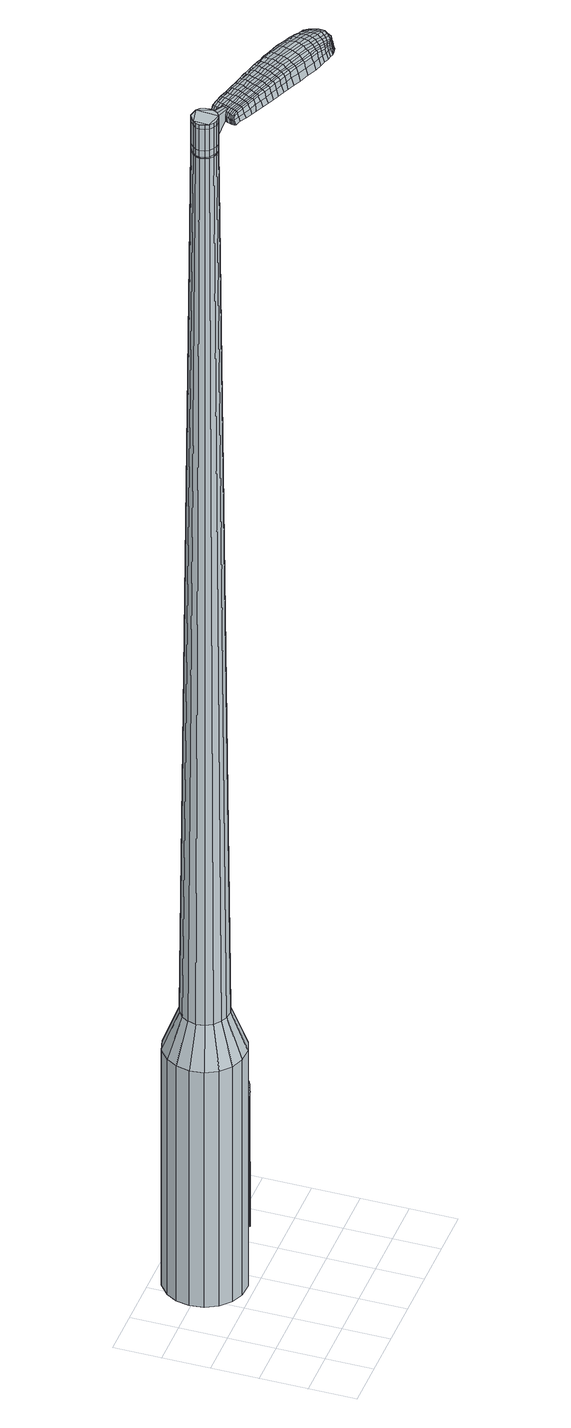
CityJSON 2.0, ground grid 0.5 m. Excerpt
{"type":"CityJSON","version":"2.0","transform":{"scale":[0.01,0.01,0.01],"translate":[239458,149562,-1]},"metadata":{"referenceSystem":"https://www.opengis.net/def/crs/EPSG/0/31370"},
"CityObjects":{
"object1":{"type":"GenericCityObject","attributes":{"cluster":901,"mean_distance_to_centroid":0.201,"new_centroid_x":239458.77,"new_centroid_y":149563.49,"mean_distance_to_camera":8.15,"H1":12.96,"H2":10.83,"Z_final":111.65,"cluster2":-1,"proj_x":239456.46,"proj_y":149569.26,"id_line":43034,"bearing_l":248.17,"distance":6.21,"orientation":"left","G_obj":338.17},"geometry":[{"type":"MultiSurface","lod":"2","boundaries":[[[0,1,2,3]],[[1,4,5,2]],[[4,6,7,5]],[[6,8,9,7]],[[8,10,11,9]],[[10,12,13,11]],[[12,14,15,13]],[[14,16,17,15]],[[16,18,19,17]],[[18,20,21,19]],[[20,22,23,21]],[[22,24,25,23]],[[24,26,27,25]],[[26,28,29,27]],[[28,30,31,29]],[[30,32,33,31]],[[32,34,35,33]],[[34,0,3,35]],[[36,37,38,39]],[[38,40,41,42]],[[41,43,42]],[[42,44,45,46]],[[45,47,46]],[[46,48,49,50]],[[49,51,50]],[[42,46,50,38]],[[50,52,39,38]],[[53,36,39]],[[2,5,7,35]],[[7,9,11,15]],[[11,13,15]],[[15,17,19,23]],[[19,21,23]],[[23,25,27,31]],[[27,29,31]],[[15,23,31,7]],[[31,33,35,7]],[[3,2,35]],[[1,0,54,55]],[[0,34,56,54]],[[34,32,57,56]],[[32,30,58,57]],[[30,28,59,58]],[[28,26,60,59]],[[26,24,61,60]],[[24,22,62,61]],[[22,20,63,62]],[[20,18,64,63]],[[18,16,65,64]],[[16,14,66,65]],[[14,12,67,66]],[[12,10,68,67]],[[10,8,69,68]],[[8,6,70,69]],[[6,4,71,70]],[[4,1,55,71]],[[55,54,72,73]],[[54,56,74,72]],[[56,57,75,74]],[[57,58,76,75]],[[58,59,77,76]],[[59,60,78,77]],[[60,61,79,78]],[[61,62,80,79]],[[62,63,81,80]],[[63,64,82,81]],[[64,65,83,82]],[[65,66,84,83]],[[66,67,85,84]],[[67,68,86,85]],[[68,69,87,86]],[[69,70,88,87]],[[70,71,89,88]],[[71,55,73,89]],[[72,90,91,92]],[[74,93,90,72]],[[94,95,93,74]],[[96,97,95,94]],[[98,99,97,96]],[[78,100,99,98]],[[101,102,100,78]],[[80,103,102,101]],[[81,104,103,80]],[[105,106,104,81]],[[107,108,106,105]],[[109,110,108,107]],[[111,112,110,109]],[[86,113,112,111]],[[114,115,113,86]],[[88,116,115,114]],[[117,118,116,88]],[[92,91,118,117]],[[119,120,121,122]],[[123,119,122,124]],[[125,123,124,126]],[[127,125,126,128]],[[129,127,128,130]],[[131,129,130,132]],[[133,131,132,134]],[[135,133,134,136]],[[137,135,136,138]],[[139,137,138,140]],[[141,139,140,142]],[[143,141,142,144]],[[145,143,144,146]],[[147,145,146,148]],[[149,147,148,150]],[[151,149,150,152]],[[73,72,92]],[[75,94,74]],[[75,76,96,94]],[[76,77,98,96]],[[77,78,98]],[[79,101,78]],[[79,80,101]],[[82,105,81]],[[82,83,107,105]],[[83,84,109,107]],[[84,85,111,109]],[[85,86,111]],[[87,114,86]],[[87,88,114]],[[89,117,88]],[[89,73,92,117]],[[153,91,90]],[[153,154,118,91]],[[154,116,118]],[[155,115,116]],[[155,113,115]],[[156,112,113]],[[156,157,110,112]],[[157,158,108,110]],[[158,159,106,108]],[[159,104,106]],[[160,102,103]],[[160,100,102]],[[161,99,100]],[[161,162,97,99]],[[162,163,95,97]],[[163,93,95]],[[39,52,151,164]],[[153,90,165,152]],[[53,39,164,120]],[[90,93,121,165]],[[36,53,120,119]],[[93,163,122,121]],[[37,36,119,123]],[[163,162,124,122]],[[38,37,123,125]],[[162,161,126,124]],[[40,38,125,127]],[[161,100,128,126]],[[41,40,127,129]],[[100,160,130,128]],[[43,41,129,131]],[[160,103,132,130]],[[42,43,131,133]],[[103,104,134,132]],[[44,42,133,135]],[[104,159,136,134]],[[45,44,135,137]],[[159,158,138,136]],[[47,45,137,139]],[[158,157,140,138]],[[46,47,139,141]],[[157,156,142,140]],[[48,46,141,143]],[[156,113,144,142]],[[49,48,143,145]],[[113,155,146,144]],[[51,49,145,147]],[[155,116,148,146]],[[50,51,147,149]],[[116,154,150,148]],[[52,50,149,151]],[[154,153,152,150]],[[151,152,166,167]],[[152,165,168,166]],[[165,121,169,168]],[[121,120,170,169]],[[120,164,171,170]],[[164,151,167,171]],[[172,173,174,175]],[[176,172,175,177]],[[172,176,178,179]],[[173,172,179,180]],[[181,182,183,184]],[[185,181,184,186]],[[181,185,187,188]],[[182,181,188,189]],[[190,191,192,193]],[[194,190,193,195]],[[190,194,196,197]],[[191,190,197,198]],[[199,200,201,202]],[[203,199,202,204]],[[199,203,205,206]],[[200,199,206,207]],[[208,209,210,211]],[[212,208,211,213]],[[208,212,214,215]],[[209,208,215,216]],[[217,218,219,220]],[[221,217,220,222]],[[217,221,223,224]],[[218,217,224,225]],[[226,227,228,229]],[[218,226,229,219]],[[226,218,225,230]],[[227,226,230,231]],[[232,233,234,235]],[[227,232,235,228]],[[232,227,231,236]],[[233,232,236,237]],[[238,176,177,239]],[[233,238,239,234]],[[238,233,237,240]],[[176,238,240,178]],[[241,242,243,244]],[[245,241,244,246]],[[241,245,247,248]],[[242,241,248,249]],[[250,251,252,253]],[[242,250,253,243]],[[250,242,249,254]],[[251,250,254,255]],[[256,257,258,259]],[[251,256,259,252]],[[256,251,255,260]],[[257,256,260,261]],[[262,263,264,265]],[[257,262,265,258]],[[262,257,261,266]],[[263,262,266,267]],[[268,173,180,269]],[[263,268,269,264]],[[268,263,267,270]],[[173,268,270,174]],[[271,272,273,274]],[[275,271,274,276]],[[271,275,277,278]],[[272,271,278,279]],[[280,281,282,283]],[[272,280,283,273]],[[280,272,279,284]],[[281,280,284,285]],[[286,287,288,289]],[[281,286,289,282]],[[286,281,285,290]],[[287,286,290,291]],[[292,185,186,293]],[[287,292,293,288]],[[292,287,291,294]],[[185,292,294,187]],[[295,296,297,298]],[[299,295,298,300]],[[295,299,301,302]],[[296,295,302,303]],[[304,305,306,307]],[[296,304,307,297]],[[304,296,303,308]],[[305,304,308,309]],[[310,311,312,313]],[[305,310,313,306]],[[310,305,309,314]],[[311,310,314,315]],[[316,317,318,319]],[[311,316,319,312]],[[316,311,315,320]],[[317,316,320,321]],[[322,182,189,323]],[[317,322,323,318]],[[322,317,321,324]],[[182,322,324,183]],[[325,211,210,326]],[[327,325,326,328]],[[325,327,329,330]],[[211,325,330,213]],[[331,327,328,332]],[[333,331,332,334]],[[331,333,335,336]],[[327,331,336,329]],[[337,333,334,338]],[[339,337,338,340]],[[337,339,341,342]],[[333,337,342,335]],[[343,339,340,344]],[[345,343,344,346]],[[343,345,347,348]],[[339,343,348,341]],[[349,345,346,350]],[[200,349,350,201]],[[349,200,207,351]],[[345,349,351,347]],[[352,353,198,197]],[[354,352,197,196]],[[352,354,355,356]],[[353,352,356,357]],[[358,359,357,356]],[[360,358,356,355]],[[358,360,361,362]],[[359,358,362,363]],[[364,365,363,362]],[[366,364,362,361]],[[364,366,367,368]],[[365,364,368,369]],[[370,371,369,368]],[[372,370,368,367]],[[370,372,205,203]],[[371,370,203,204]],[[373,374,375,376]],[[275,373,376,277]],[[373,275,276,377]],[[374,373,377,378]],[[379,194,195,380]],[[374,379,380,375]],[[379,374,378,381]],[[194,379,381,196]],[[382,383,384,385]],[[221,382,385,223]],[[382,221,222,386]],[[383,382,386,387]],[[388,389,390,391]],[[383,388,391,384]],[[388,383,387,392]],[[389,388,392,393]],[[394,191,198,395]],[[389,394,395,390]],[[394,389,393,396]],[[191,394,396,192]],[[397,398,399,400]],[[179,397,400,180]],[[397,179,178,401]],[[398,397,401,402]],[[403,404,405,406]],[[398,403,406,399]],[[403,398,402,407]],[[404,403,407,408]],[[409,202,201,410]],[[404,409,410,405]],[[409,404,408,411]],[[202,409,411,204]],[[412,413,414,415]],[[184,412,415,186]],[[412,184,183,416]],[[413,412,416,417]],[[418,206,205,419]],[[413,418,419,414]],[[418,413,417,420]],[[206,418,420,207]],[[421,422,423,424]],[[299,421,424,301]],[[421,299,300,425]],[[422,421,425,426]],[[427,212,213,428]],[[422,427,428,423]],[[427,422,426,429]],[[212,427,429,214]],[[430,431,432,433]],[[245,430,433,247]],[[430,245,246,434]],[[431,430,434,435]],[[436,437,438,439]],[[431,436,439,432]],[[436,431,435,440]],[[437,436,440,441]],[[442,209,216,443]],[[437,442,443,438]],[[442,437,441,444]],[[209,442,444,210]],[[445,446,435,434]],[[244,445,434,246]],[[445,244,243,447]],[[446,445,447,448]],[[449,450,441,440]],[[446,449,440,435]],[[449,446,448,451]],[[450,449,451,452]],[[453,326,210,444]],[[450,453,444,441]],[[453,450,452,454]],[[326,453,454,328]],[[455,456,457,458]],[[302,455,458,303]],[[455,302,301,424]],[[456,455,424,423]],[[459,330,329,460]],[[456,459,460,457]],[[459,456,423,428]],[[330,459,428,213]],[[461,462,448,447]],[[253,461,447,243]],[[461,253,252,463]],[[462,461,463,464]],[[465,466,452,451]],[[462,465,451,448]],[[465,462,464,467]],[[466,465,467,468]],[[469,332,328,454]],[[466,469,454,452]],[[469,466,468,470]],[[332,469,470,334]],[[471,472,473,474]],[[308,471,474,309]],[[471,308,303,458]],[[472,471,458,457]],[[475,336,335,476]],[[472,475,476,473]],[[475,472,457,460]],[[336,475,460,329]],[[477,478,464,463]],[[259,477,463,252]],[[477,259,258,479]],[[478,477,479,480]],[[481,482,468,467]],[[478,481,467,464]],[[481,478,480,483]],[[482,481,483,484]],[[485,338,334,470]],[[482,485,470,468]],[[485,482,484,486]],[[338,485,486,340]],[[487,488,489,490]],[[314,487,490,315]],[[487,314,309,474]],[[488,487,474,473]],[[491,342,341,492]],[[488,491,492,489]],[[491,488,473,476]],[[342,491,476,335]],[[493,494,480,479]],[[265,493,479,258]],[[493,265,264,495]],[[494,493,495,496]],[[497,498,484,483]],[[494,497,483,480]],[[497,494,496,499]],[[498,497,499,500]],[[501,344,340,486]],[[498,501,486,484]],[[501,498,500,502]],[[344,501,502,346]],[[503,504,505,506]],[[320,503,506,321]],[[503,320,315,490]],[[504,503,490,489]],[[507,348,347,508]],[[504,507,508,505]],[[507,504,489,492]],[[348,507,492,341]],[[509,510,496,495]],[[269,509,495,264]],[[509,269,180,400]],[[510,509,400,399]],[[511,512,500,499]],[[510,511,499,496]],[[511,510,399,406]],[[512,511,406,405]],[[513,350,346,502]],[[512,513,502,500]],[[513,512,405,410]],[[350,513,410,201]],[[514,515,417,416]],[[324,514,416,183]],[[514,324,321,506]],[[515,514,506,505]],[[516,351,207,420]],[[515,516,420,417]],[[516,515,505,508]],[[351,516,508,347]],[[517,518,378,377]],[[274,517,377,276]],[[517,274,273,519]],[[518,517,519,520]],[[521,354,196,381]],[[518,521,381,378]],[[521,518,520,522]],[[354,521,522,355]],[[523,524,525,526]],[[224,523,526,225]],[[523,224,223,385]],[[524,523,385,384]],[[527,528,529,530]],[[524,527,530,525]],[[527,524,384,391]],[[528,527,391,390]],[[531,353,357,532]],[[528,531,532,529]],[[531,528,390,395]],[[353,531,395,198]],[[533,534,520,519]],[[283,533,519,273]],[[533,283,282,535]],[[534,533,535,536]],[[537,360,355,522]],[[534,537,522,520]],[[537,534,536,538]],[[360,537,538,361]],[[539,540,541,542]],[[230,539,542,231]],[[539,230,225,526]],[[540,539,526,525]],[[543,544,545,546]],[[540,543,546,541]],[[543,540,525,530]],[[544,543,530,529]],[[547,359,363,548]],[[544,547,548,545]],[[547,544,529,532]],[[359,547,532,357]],[[549,550,536,535]],[[289,549,535,282]],[[549,289,288,551]],[[550,549,551,552]],[[553,366,361,538]],[[550,553,538,536]],[[553,550,552,554]],[[366,553,554,367]],[[555,556,557,558]],[[236,555,558,237]],[[555,236,231,542]],[[556,555,542,541]],[[559,560,561,562]],[[556,559,562,557]],[[559,556,541,546]],[[560,559,546,545]],[[563,365,369,564]],[[560,563,564,561]],[[563,560,545,548]],[[365,563,548,363]],[[565,566,552,551]],[[293,565,551,288]],[[565,293,186,415]],[[566,565,415,414]],[[567,372,367,554]],[[566,567,554,552]],[[567,566,414,419]],[[372,567,419,205]],[[568,569,402,401]],[[240,568,401,178]],[[568,240,237,558]],[[569,568,558,557]],[[570,571,408,407]],[[569,570,407,402]],[[570,569,557,562]],[[571,570,562,561]],[[572,371,204,411]],[[571,572,411,408]],[[572,571,561,564]],[[371,572,564,369]],[[573,574,575,576]],[[576,575,577,578]],[[579,577,575,580]],[[580,575,574,581]],[[582,583,584,585]],[[585,584,586,587]],[[588,586,584,589]],[[589,584,583,590]],[[591,592,593,594]],[[594,593,595,596]],[[597,595,593,598]],[[598,593,592,599]],[[600,601,602,603]],[[603,602,604,605]],[[606,604,602,607]],[[607,602,601,608]],[[609,610,611,612]],[[612,611,613,614]],[[615,613,611,616]],[[616,611,610,617]],[[618,619,620,621]],[[621,620,622,623]],[[624,622,620,625]],[[625,620,619,626]],[[627,628,629,630]],[[630,629,619,618]],[[626,619,629,631]],[[631,629,628,632]],[[633,634,635,636]],[[636,635,628,627]],[[632,628,635,637]],[[637,635,634,638]],[[578,577,639,640]],[[640,639,634,633]],[[638,634,639,641]],[[641,639,577,579]],[[642,643,644,645]],[[645,644,646,647]],[[648,646,644,649]],[[649,644,643,650]],[[651,652,653,654]],[[654,653,643,642]],[[650,643,653,655]],[[655,653,652,656]],[[657,658,659,660]],[[660,659,652,651]],[[656,652,659,661]],[[661,659,658,662]],[[663,664,665,666]],[[666,665,658,657]],[[662,658,665,667]],[[667,665,664,668]],[[581,574,669,670]],[[670,669,664,663]],[[668,664,669,671]],[[671,669,574,573]],[[672,673,674,675]],[[675,674,676,677]],[[678,676,674,679]],[[679,674,673,680]],[[681,682,683,684]],[[684,683,673,672]],[[680,673,683,685]],[[685,683,682,686]],[[687,688,689,690]],[[690,689,682,681]],[[686,682,689,691]],[[691,689,688,692]],[[587,586,693,694]],[[694,693,688,687]],[[692,688,693,695]],[[695,693,586,588]],[[696,697,698,699]],[[699,698,700,701]],[[702,700,698,703]],[[703,698,697,704]],[[705,706,707,708]],[[708,707,697,696]],[[704,697,707,709]],[[709,707,706,710]],[[711,712,713,714]],[[714,713,706,705]],[[710,706,713,715]],[[715,713,712,716]],[[717,718,719,720]],[[720,719,712,711]],[[716,712,719,721]],[[721,719,718,722]],[[590,583,723,724]],[[724,723,718,717]],[[722,718,723,725]],[[725,723,583,582]],[[609,612,726,727]],[[727,726,728,729]],[[730,728,726,731]],[[731,726,612,614]],[[729,728,732,733]],[[733,732,734,735]],[[736,734,732,737]],[[737,732,728,730]],[[735,734,738,739]],[[739,738,740,741]],[[742,740,738,743]],[[743,738,734,736]],[[741,740,744,745]],[[745,744,746,747]],[[748,746,744,749]],[[749,744,740,742]],[[747,746,750,751]],[[751,750,601,600]],[[608,601,750,752]],[[752,750,746,748]],[[599,753,754,598]],[[598,754,755,597]],[[756,755,754,757]],[[757,754,753,758]],[[758,759,760,757]],[[757,760,761,756]],[[762,761,760,763]],[[763,760,759,764]],[[764,765,766,763]],[[763,766,767,762]],[[768,767,766,769]],[[769,766,765,770]],[[770,771,772,769]],[[769,772,773,768]],[[606,773,772,604]],[[604,772,771,605]],[[774,775,776,777]],[[777,776,676,678]],[[677,676,776,778]],[[778,776,775,779]],[[596,595,780,781]],[[781,780,775,774]],[[779,775,780,782]],[[782,780,595,597]],[[783,784,785,786]],[[786,785,622,624]],[[623,622,785,787]],[[787,785,784,788]],[[789,790,791,792]],[[792,791,784,783]],[[788,784,791,793]],[[793,791,790,794]],[[599,592,795,796]],[[796,795,790,789]],[[794,790,795,797]],[[797,795,592,591]],[[798,799,800,801]],[[801,800,580,581]],[[579,580,800,802]],[[802,800,799,803]],[[804,805,806,807]],[[807,806,799,798]],[[803,799,806,808]],[[808,806,805,809]],[[600,603,810,811]],[[811,810,805,804]],[[809,805,810,812]],[[812,810,603,605]],[[813,814,815,816]],[[816,815,585,587]],[[582,585,815,817]],[[817,815,814,818]],[[606,607,819,820]],[[820,819,814,813]],[[818,814,819,821]],[[821,819,607,608]],[[822,823,824,825]],[[825,824,700,702]],[[701,700,824,826]],[[826,824,823,827]],[[614,613,828,829]],[[829,828,823,822]],[[827,823,828,830]],[[830,828,613,615]],[[831,832,833,648]],[[833,646,648]],[[647,646,833,834]],[[834,833,832,835]],[[836,837,838,839]],[[839,838,832,831]],[[835,832,838,840]],[[840,838,837,841]],[[617,610,842,843]],[[843,842,837,836]],[[841,837,842,844]],[[844,842,610,609]],[[835,845,846,834]],[[834,846,645,647]],[[642,645,846,847]],[[847,846,845,848]],[[841,849,850,840]],[[840,850,845,835]],[[848,845,850,851]],[[851,850,849,852]],[[609,727,853,844]],[[844,853,849,841]],[[852,849,853,854]],[[854,853,727,729]],[[855,856,857,858]],[[858,857,703,704]],[[702,703,857,825]],[[825,857,856,822]],[[730,731,859,860]],[[860,859,856,855]],[[822,856,859,829]],[[829,859,731,614]],[[848,861,862,847]],[[847,862,654,642]],[[651,654,862,863]],[[863,862,861,864]],[[852,865,866,851]],[[851,866,861,848]],[[864,861,866,867]],[[867,866,865,868]],[[729,733,869,854]],[[854,869,865,852]],[[868,865,869,870]],[[870,869,733,735]],[[871,872,873,874]],[[874,873,709,710]],[[704,709,873,858]],[[858,873,872,855]],[[736,737,875,876]],[[876,875,872,871]],[[855,872,875,860]],[[860,875,737,730]],[[864,877,878,863]],[[863,878,660,651]],[[657,660,878,879]],[[879,878,877,880]],[[868,881,882,867]],[[867,882,877,864]],[[880,877,882,883]],[[883,882,881,884]],[[735,739,885,870]],[[870,885,881,868]],[[884,881,885,886]],[[886,885,739,741]],[[887,888,889,890]],[[890,889,715,716]],[[710,715,889,874]],[[874,889,888,871]],[[742,743,891,892]],[[892,891,888,887]],[[871,888,891,876]],[[876,891,743,736]],[[880,893,894,879]],[[879,894,666,657]],[[663,666,894,895]],[[895,894,893,896]],[[884,897,898,883]],[[883,898,893,880]],[[896,893,898,899]],[[899,898,897,900]],[[741,745,901,886]],[[886,901,897,884]],[[900,897,901,902]],[[902,901,745,747]],[[903,904,905,906]],[[906,905,721,722]],[[716,721,905,890]],[[890,905,904,887]],[[748,749,907,908]],[[908,907,904,903]],[[887,904,907,892]],[[892,907,749,742]],[[896,909,910,895]],[[895,910,670,663]],[[581,670,910,801]],[[801,910,909,798]],[[900,911,912,899]],[[899,912,909,896]],[[798,909,912,807]],[[807,912,911,804]],[[747,751,913,902]],[[902,913,911,900]],[[804,911,913,811]],[[811,913,751,600]],[[818,914,915,817]],[[817,915,725,582]],[[722,725,915,906]],[[906,915,914,903]],[[608,752,916,821]],[[821,916,914,818]],[[903,914,916,908]],[[908,916,752,748]],[[779,917,918,778]],[[778,918,675,677]],[[672,675,918,919]],[[919,918,917,920]],[[597,755,921,782]],[[782,921,917,779]],[[920,917,921,922]],[[922,921,755,756]],[[923,924,925,926]],[[926,925,625,626]],[[624,625,925,786]],[[786,925,924,783]],[[927,928,929,930]],[[930,929,924,923]],[[783,924,929,792]],[[792,929,928,789]],[[758,753,931,932]],[[932,931,928,927]],[[789,928,931,796]],[[796,931,753,599]],[[920,933,934,919]],[[919,934,684,672]],[[681,684,934,935]],[[935,934,933,936]],[[756,761,937,922]],[[922,937,933,920]],[[936,933,937,938]],[[938,937,761,762]],[[939,940,941,942]],[[942,941,631,632]],[[626,631,941,926]],[[926,941,940,923]],[[943,944,945,946]],[[946,945,940,939]],[[923,940,945,930]],[[930,945,944,927]],[[764,759,947,948]],[[948,947,944,943]],[[927,944,947,932]],[[932,947,759,758]],[[936,949,950,935]],[[935,950,690,681]],[[687,690,950,951]],[[951,950,949,952]],[[762,767,953,938]],[[938,953,949,936]],[[952,949,953,954]],[[954,953,767,768]],[[955,956,957,958]],[[958,957,637,638]],[[632,637,957,942]],[[942,957,956,939]],[[959,960,961,962]],[[962,961,956,955]],[[939,956,961,946]],[[946,961,960,943]],[[770,765,963,964]],[[964,963,960,959]],[[943,960,963,948]],[[948,963,765,764]],[[952,965,966,951]],[[951,966,694,687]],[[587,694,966,816]],[[816,966,965,813]],[[768,773,967,954]],[[954,967,965,952]],[[813,965,967,820]],[[820,967,773,606]],[[803,968,969,802]],[[802,969,641,579]],[[638,641,969,958]],[[958,969,968,955]],[[809,970,971,808]],[[808,971,968,803]],[[955,968,971,962]],[[962,971,970,959]],[[605,771,972,812]],[[812,972,970,809]],[[959,970,972,964]],[[964,972,771,770]],[[573,576,175,174]],[[576,578,177,175]],[[588,589,188,187]],[[589,590,189,188]],[[591,594,193,192]],[[594,596,195,193]],[[615,616,215,214]],[[616,617,216,215]],[[618,621,220,219]],[[621,623,222,220]],[[627,630,229,228]],[[630,618,219,229]],[[633,636,235,234]],[[636,627,228,235]],[[578,640,239,177]],[[640,633,234,239]],[[648,649,248,247]],[[649,650,249,248]],[[650,655,254,249]],[[655,656,255,254]],[[656,661,260,255]],[[661,662,261,260]],[[662,667,266,261]],[[667,668,267,266]],[[668,671,270,267]],[[671,573,174,270]],[[678,679,278,277]],[[679,680,279,278]],[[680,685,284,279]],[[685,686,285,284]],[[686,691,290,285]],[[691,692,291,290]],[[692,695,294,291]],[[695,588,187,294]],[[696,699,298,297]],[[699,701,300,298]],[[705,708,307,306]],[[708,696,297,307]],[[711,714,313,312]],[[714,705,306,313]],[[717,720,319,318]],[[720,711,312,319]],[[590,724,323,189]],[[724,717,318,323]],[[774,777,376,375]],[[777,678,277,376]],[[596,781,380,195]],[[781,774,375,380]],[[623,787,386,222]],[[787,788,387,386]],[[788,793,392,387]],[[793,794,393,392]],[[794,797,396,393]],[[797,591,192,396]],[[701,826,425,300]],[[826,827,426,425]],[[827,830,429,426]],[[830,615,214,429]],[[831,648,433,432]],[[648,247,433]],[[836,839,439,438]],[[839,831,432,439]],[[617,843,443,216]],[[843,836,438,443]],[[973,974,975,976]],[[977,978,976,975]],[[979,980,981,982]],[[983,984,985,986]],[[974,987,988,975]],[[989,977,975,988]],[[990,979,982,991]],[[992,993,984,983]],[[987,994,995,988]],[[995,996,989,988]],[[997,990,991,998]],[[999,993,992,1000]],[[994,1001,1002,995]],[[1002,1003,996,995]],[[1004,997,998,1005]],[[1006,999,1000,1007]],[[1008,1009,1010,1011]],[[1012,1013,1009,1008]],[[1012,1014,1015,1013]],[[1014,1016,1017,1015]],[[1018,1019,1020,1021]],[[1022,1023,1019,1018]],[[1024,1025,1023,1022]],[[1026,1027,1025,1024]],[[1021,1010,1009,1018]],[[1018,1009,1013,1022]],[[1013,1015,1024,1022]],[[1015,1017,1026,1024]],[[982,981,978,977]],[[991,982,977,989]],[[996,998,991,989]],[[1003,1005,998,996]],[[983,986,980,979]],[[992,983,979,990]],[[1000,992,990,997]],[[1007,1000,997,1004]],[[984,1008,1011,985]],[[993,1012,1008,984]],[[1014,1012,993,999]],[[1016,1014,999,1006]],[[1028,1029,1030,1031]],[[1030,1032,1033,1034]],[[1030,1034,1035,1036]],[[1030,1036,1031]],[[1037,1028,1031,1038]],[[1039,1038,1031,1040]],[[1041,1040,1031]],[[1042,1030,1029,1043]],[[1044,1042,1043,1045]],[[1046,1044,1045,1047]],[[1048,1046,1047,1049]],[[1050,1048,1049,1051]],[[1051,1052,1053,1054]],[[1051,1054,1055,1056]],[[1051,1056,1057,1058]],[[1057,1059,1060,1061]],[[1057,1061,1062,1063]],[[1057,1063,1058]],[[1051,1058,1050]],[[1064,1065,1029,1028]],[[1066,1067,1032,1030]],[[1068,1069,1041,1031]],[[1065,1070,1043,1029]],[[1071,1066,1030,1042]],[[1070,1072,1045,1043]],[[1073,1071,1042,1044]],[[1072,1074,1047,1045]],[[1075,1073,1044,1046]],[[1074,1076,1049,1047]],[[1077,1075,1046,1048]],[[1076,1078,1051,1049]],[[1079,1077,1048,1050]],[[1078,1080,1052,1051]],[[1081,1082,1059,1057]],[[1083,1079,1050,1058]],[[1053,1052,1080,1084]],[[1054,1053,1084,1085]],[[1055,1054,1085,1086]],[[1056,1055,1086,1087]],[[1057,1056,1087,1081]],[[1088,1064,1028,1037]],[[1089,1088,1037,1038]],[[1090,1089,1038,1039]],[[1091,1090,1039,1040]],[[1069,1091,1040,1041]],[[1033,1032,1067,1092]],[[1060,1059,1082,1093]],[[1034,1033,1092,1094]],[[1035,1034,1094,1095]],[[1036,1035,1095,1096]],[[1031,1036,1096,1068]],[[1061,1060,1093,1097]],[[1062,1061,1097,1098]],[[1063,1062,1098,1099]],[[1058,1063,1099,1083]]]}]}
},
"vertices":[
[118,134,384],[110,122,384],[110,122,96],[118,134,96],[99,113,384],[99,113,96],[85,108,384],[85,108,96],[70,109,384],[70,109,96],[57,114,384],[57,114,96],[46,124,384],[46,124,96],[39,137,384],[39,137,96],[37,152,384],[37,152,96],[40,166,384],[40,166,96],[47,178,384],[47,178,96],[59,188,384],[59,188,96],[73,192,384],[73,192,96],[88,192,384],[88,192,96],[101,186,384],[101,186,96],[112,176,384],[112,176,96],[119,163,384],[119,163,96],[121,149,384],[121,149,96],[92,154,1524],[90,159,1524],[86,162,1524],[91,145,1524],[82,163,1524],[77,164,1524],[69,159,1524],[73,162,1524],[66,155,1524],[65,151,1524],[68,142,1524],[66,146,1524],[72,139,1524],[76,137,1524],[85,138,1524],[81,137,1524],[89,141,1524],[92,150,1524],[102,141,429],[98,133,429],[104,149,429],[103,158,429],[99,166,429],[92,172,429],[84,175,429],[75,175,429],[67,172,429],[60,167,429],[56,160,429],[54,151,429],[55,142,429],[59,135,429],[66,129,429],[74,126,429],[83,125,429],[91,128,429],[91,145,1483],[89,141,1483],[92,150,1483],[92,154,1483],[90,159,1483],[86,162,1483],[82,163,1483],[77,164,1483],[73,162,1483],[69,159,1483],[66,155,1483],[65,151,1483],[66,146,1483],[68,142,1483],[72,139,1483],[76,137,1483],[81,137,1483],[85,138,1483],[91,145,1485],[89,142,1485],[89,142,1483],[92,150,1485],[91,154,1483],[91,154,1485],[89,158,1483],[89,158,1485],[86,161,1483],[86,161,1485],[82,163,1485],[77,163,1483],[77,163,1485],[73,162,1485],[69,159,1485],[67,155,1483],[67,155,1485],[66,151,1483],[66,151,1485],[67,146,1483],[67,146,1485],[69,142,1483],[69,142,1485],[72,139,1485],[76,138,1483],[76,138,1485],[81,137,1485],[85,139,1483],[85,139,1485],[92,154,1519],[92,150,1519],[92,150,1493],[92,154,1493],[90,159,1519],[90,159,1493],[86,162,1519],[86,162,1493],[82,163,1519],[82,163,1493],[77,164,1519],[77,164,1493],[73,162,1519],[73,162,1493],[69,159,1519],[69,159,1493],[66,155,1519],[66,155,1493],[65,151,1519],[65,151,1493],[66,146,1519],[66,146,1493],[68,142,1519],[68,142,1493],[72,139,1519],[72,139,1493],[76,137,1519],[76,137,1493],[81,137,1519],[81,137,1493],[85,138,1519],[85,138,1493],[89,141,1519],[89,141,1493],[89,141,1485],[85,138,1485],[76,137,1485],[68,142,1485],[66,146,1485],[65,151,1485],[66,155,1485],[77,164,1485],[86,162,1485],[90,159,1485],[92,154,1485],[91,145,1519],[91,145,1493],[108,135,1513],[108,135,1518],[109,138,1513],[110,141,1513],[110,141,1518],[109,138,1518],[170,93,1519],[164,96,1518],[164,94,1509],[171,91,1510],[178,89,1519],[179,87,1510],[178,91,1526],[170,94,1525],[163,97,1525],[185,128,1519],[178,131,1518],[177,130,1525],[183,127,1525],[193,125,1519],[191,124,1526],[195,126,1510],[187,129,1510],[180,132,1509],[246,85,1519],[245,81,1519],[246,81,1513],[247,84,1513],[247,89,1519],[248,89,1513],[245,89,1524],[245,85,1524],[243,82,1524],[178,112,1530],[171,115,1529],[170,112,1529],[176,109,1530],[186,109,1531],[185,106,1531],[187,112,1530],[179,116,1530],[172,118,1529],[103,142,1512],[102,140,1512],[103,139,1517],[104,141,1517],[104,145,1512],[105,144,1517],[105,145,1506],[103,142,1506],[102,139,1506],[226,72,1519],[223,73,1519],[223,71,1512],[226,70,1512],[228,71,1518],[229,70,1512],[228,72,1522],[226,73,1523],[223,74,1524],[218,74,1519],[213,76,1519],[213,74,1512],[218,72,1512],[218,75,1524],[213,77,1525],[207,78,1519],[200,80,1519],[200,78,1511],[207,76,1511],[207,79,1526],[199,82,1526],[189,85,1519],[190,83,1510],[189,86,1526],[103,124,1513],[110,121,1513],[110,122,1518],[103,125,1517],[98,127,1512],[100,127,1516],[99,125,1506],[104,123,1507],[111,119,1507],[117,117,1514],[124,114,1515],[124,116,1520],[117,119,1519],[118,116,1507],[124,113,1507],[131,111,1515],[137,108,1516],[137,109,1522],[130,113,1521],[131,109,1508],[138,106,1508],[144,105,1517],[151,102,1517],[150,103,1524],[144,106,1523],[145,103,1508],[151,100,1509],[157,99,1518],[157,100,1524],[158,97,1509],[240,105,1519],[237,106,1519],[236,105,1524],[239,104,1523],[242,103,1518],[241,103,1522],[243,104,1512],[241,106,1512],[238,107,1512],[233,109,1519],[227,111,1519],[226,110,1525],[232,108,1524],[234,109,1512],[229,112,1512],[222,114,1519],[215,117,1519],[213,116,1526],[221,113,1526],[224,115,1511],[216,118,1511],[204,121,1519],[203,120,1526],[206,122,1510],[115,152,1513],[122,150,1513],[123,150,1507],[116,153,1507],[109,153,1512],[111,154,1506],[110,152,1516],[114,151,1517],[121,149,1518],[129,147,1514],[136,145,1515],[138,146,1507],[131,148,1507],[128,146,1519],[135,144,1520],[143,142,1515],[150,140,1516],[152,141,1508],[145,143,1508],[142,141,1521],[149,139,1522],[157,138,1517],[164,135,1517],[166,136,1509],[159,139,1508],[156,137,1523],[163,134,1524],[171,133,1518],[173,134,1509],[170,132,1524],[109,139,1519],[108,137,1519],[116,137,1520],[115,134,1520],[117,139,1520],[110,142,1519],[123,134,1522],[122,131,1522],[129,131,1523],[128,129,1523],[131,134,1523],[124,137,1521],[136,128,1524],[135,126,1524],[143,126,1525],[142,123,1525],[145,129,1525],[138,131,1524],[150,123,1526],[149,120,1526],[157,120,1527],[156,117,1527],[158,123,1527],[151,126,1526],[164,118,1528],[163,115,1528],[165,121,1528],[242,86,1527],[241,83,1527],[243,90,1526],[239,92,1527],[238,88,1528],[237,85,1528],[232,91,1529],[231,87,1529],[233,95,1528],[226,97,1530],[225,93,1530],[224,90,1530],[218,96,1531],[217,92,1531],[220,100,1530],[211,103,1531],[210,99,1531],[209,96,1531],[198,104,1531],[197,101,1531],[199,108,1531],[243,102,1518],[245,99,1519],[246,99,1513],[245,102,1513],[242,101,1523],[243,99,1523],[246,94,1519],[247,94,1513],[245,94,1524],[231,72,1518],[233,72,1518],[232,73,1523],[230,73,1523],[231,70,1513],[234,71,1513],[237,74,1519],[240,76,1519],[239,76,1524],[235,75,1523],[237,73,1513],[241,75,1513],[243,78,1519],[241,79,1524],[244,78,1513],[170,96,1528],[171,98,1528],[165,101,1528],[164,99,1527],[178,92,1528],[179,94,1529],[172,100,1529],[174,103,1530],[167,106,1529],[166,103,1528],[181,97,1529],[182,99,1530],[175,106,1530],[168,109,1529],[183,102,1531],[183,126,1528],[182,124,1529],[190,121,1529],[191,123,1528],[176,128,1527],[175,126,1528],[180,120,1529],[189,117,1530],[174,122,1528],[107,153,1512],[106,151,1512],[107,150,1517],[108,152,1517],[108,154,1506],[107,152,1506],[105,148,1512],[106,147,1517],[106,148,1506],[97,128,1512],[98,130,1512],[98,129,1506],[98,127,1506],[98,128,1517],[99,130,1517],[99,132,1512],[100,135,1512],[100,134,1506],[99,131,1506],[100,132,1517],[101,134,1517],[101,137,1512],[101,136,1506],[102,137,1517],[103,126,1519],[104,128,1519],[110,123,1520],[111,125,1520],[105,130,1519],[106,132,1519],[112,127,1520],[113,129,1520],[107,135,1519],[114,132,1520],[113,150,1519],[112,148,1519],[119,146,1520],[120,148,1520],[111,145,1519],[118,143,1520],[117,120,1521],[118,122,1521],[124,117,1522],[124,119,1522],[119,124,1521],[120,126,1521],[125,121,1522],[126,124,1523],[121,129,1522],[127,126,1523],[127,145,1521],[126,143,1521],[133,141,1522],[134,143,1522],[125,140,1521],[132,138,1522],[131,114,1523],[131,116,1523],[137,111,1524],[138,113,1524],[132,118,1523],[133,121,1524],[139,115,1525],[140,118,1525],[134,123,1524],[141,120,1525],[141,140,1523],[140,138,1523],[147,136,1524],[148,138,1524],[139,135,1524],[146,132,1525],[144,108,1525],[145,110,1525],[151,105,1526],[151,107,1526],[146,112,1526],[147,115,1526],[152,109,1527],[154,112,1527],[148,117,1526],[155,115,1527],[155,135,1525],[154,133,1525],[161,131,1526],[162,133,1526],[153,130,1526],[160,127,1527],[157,102,1527],[158,104,1527],[159,106,1527],[160,109,1528],[162,112,1528],[169,131,1527],[168,128,1527],[167,125,1528],[240,102,1525],[241,100,1525],[237,104,1526],[237,101,1526],[242,95,1526],[238,97,1527],[227,74,1525],[230,74,1525],[226,75,1526],[224,75,1525],[233,75,1525],[236,77,1526],[232,79,1527],[229,77,1526],[239,80,1526],[235,82,1527],[232,106,1526],[233,104,1527],[226,109,1527],[227,106,1528],[233,99,1528],[227,102,1529],[219,76,1526],[221,77,1527],[215,79,1528],[214,78,1527],[224,79,1527],[226,81,1528],[220,84,1529],[218,81,1528],[229,84,1528],[222,86,1530],[221,111,1528],[221,109,1529],[213,114,1528],[213,112,1529],[220,105,1529],[212,108,1530],[208,80,1528],[209,82,1528],[201,85,1529],[200,83,1528],[211,84,1529],[213,86,1530],[205,90,1530],[203,87,1530],[215,89,1530],[207,93,1531],[202,119,1529],[202,116,1529],[201,112,1530],[189,88,1528],[190,89,1529],[192,92,1530],[194,94,1530],[195,98,1531],[165,95,1509],[165,97,1518],[171,94,1518],[172,92,1509],[179,91,1519],[180,89,1510],[179,93,1525],[171,96,1525],[164,99,1525],[176,128,1525],[178,129,1518],[184,126,1518],[183,125,1525],[192,123,1519],[191,122,1525],[194,124,1510],[186,127,1509],[179,130,1509],[244,82,1513],[243,82,1519],[244,85,1519],[245,85,1513],[245,89,1519],[246,89,1513],[243,89,1524],[243,86,1524],[242,83,1524],[170,112,1528],[171,115,1528],[178,112,1529],[177,109,1529],[186,109,1529],[185,106,1529],[188,112,1529],[179,115,1529],[172,118,1528],[105,138,1516],[104,139,1512],[105,141,1512],[106,141,1516],[106,144,1512],[107,143,1516],[107,144,1506],[106,141,1506],[104,138,1506],[223,73,1512],[223,75,1519],[226,74,1518],[226,72,1512],[228,73,1518],[228,72,1512],[228,74,1522],[226,75,1523],[223,76,1523],[214,76,1512],[213,78,1519],[218,76,1519],[219,74,1512],[218,77,1524],[213,79,1525],[201,80,1511],[200,82,1519],[208,79,1519],[208,78,1511],[207,81,1525],[200,84,1526],[190,86,1519],[190,85,1510],[189,88,1526],[111,124,1518],[111,122,1513],[104,126,1513],[104,127,1517],[100,128,1512],[101,128,1515],[100,127,1506],[105,124,1506],[112,121,1507],[125,117,1520],[125,116,1514],[118,119,1514],[118,121,1519],[118,118,1507],[125,114,1507],[138,111,1522],[138,110,1516],[131,113,1515],[131,114,1521],[132,111,1508],[139,108,1508],[151,105,1523],[152,103,1517],[145,106,1516],[145,108,1522],[145,105,1508],[152,101,1508],[158,100,1517],[158,102,1524],[159,98,1509],[235,104,1523],[236,105,1519],[239,103,1518],[238,102,1523],[240,102,1518],[239,101,1522],[242,103,1512],[240,104,1512],[237,105,1512],[225,108,1525],[227,109,1519],[232,107,1519],[231,106,1524],[233,108,1512],[228,110,1512],[213,114,1526],[214,115,1519],[221,112,1519],[220,111,1525],[223,113,1511],[216,116,1511],[203,119,1519],[202,118,1526],[205,120,1510],[123,148,1507],[121,148,1513],[114,150,1513],[116,151,1506],[109,151,1512],[111,152,1506],[110,150,1515],[114,149,1517],[120,147,1518],[137,144,1507],[136,143,1514],[129,145,1514],[130,146,1507],[127,144,1519],[135,142,1520],[151,139,1508],[150,138,1516],[143,141,1515],[144,141,1508],[142,140,1521],[149,137,1522],[166,134,1508],[164,133,1517],[157,136,1516],[159,137,1508],[156,135,1522],[162,132,1523],[171,131,1517],[172,132,1509],[169,130,1524],[110,139,1518],[109,137,1518],[116,136,1519],[115,134,1519],[117,139,1519],[111,142,1518],[123,134,1520],[122,131,1520],[130,131,1521],[129,128,1521],[131,134,1521],[124,136,1520],[137,128,1523],[136,126,1523],[144,125,1524],[143,123,1524],[145,128,1524],[138,131,1523],[151,123,1525],[150,120,1525],[158,120,1526],[156,117,1526],[159,123,1526],[152,126,1525],[164,117,1527],[163,115,1527],[166,120,1527],[240,84,1526],[241,87,1526],[241,90,1525],[238,92,1526],[237,88,1526],[236,85,1526],[230,87,1528],[231,91,1528],[232,94,1527],[226,97,1528],[225,93,1529],[223,90,1529],[217,93,1530],[218,96,1530],[219,100,1529],[211,103,1530],[210,99,1530],[209,96,1530],[197,101,1530],[198,104,1530],[199,107,1530],[244,99,1513],[243,98,1518],[242,101,1518],[243,101,1512],[240,100,1523],[241,98,1523],[244,94,1519],[245,94,1513],[243,94,1523],[231,75,1523],[232,74,1518],[230,74,1518],[229,75,1523],[230,72,1512],[233,73,1512],[237,78,1523],[239,77,1519],[235,75,1519],[234,76,1523],[236,75,1513],[239,77,1513],[241,80,1519],[240,80,1524],[242,79,1513],[165,101,1527],[172,98,1527],[171,97,1527],[165,100,1526],[179,94,1527],[180,95,1528],[168,106,1528],[174,103,1528],[173,101,1528],[166,103,1527],[181,97,1528],[182,100,1529],[175,106,1529],[169,109,1528],[184,103,1529],[190,120,1528],[182,123,1527],[182,124,1527],[190,122,1527],[176,127,1526],[175,125,1527],[181,119,1528],[189,116,1528],[174,122,1527],[109,150,1516],[108,150,1512],[109,152,1512],[109,151,1516],[110,152,1506],[110,151,1506],[107,147,1512],[108,147,1516],[108,147,1506],[100,128,1506],[100,129,1512],[99,128,1512],[100,129,1516],[101,129,1516],[102,133,1506],[102,134,1512],[101,131,1512],[101,130,1506],[102,131,1516],[103,134,1516],[103,136,1512],[103,136,1506],[104,136,1516],[105,128,1518],[105,127,1518],[111,124,1519],[111,125,1519],[107,132,1518],[106,130,1518],[112,127,1519],[113,129,1519],[108,134,1518],[114,132,1519],[120,145,1519],[113,148,1518],[113,149,1518],[120,146,1519],[112,145,1518],[119,142,1519],[118,122,1520],[118,121,1520],[125,118,1521],[125,119,1521],[120,126,1520],[119,124,1520],[126,121,1521],[127,123,1521],[121,129,1520],[128,126,1521],[134,140,1521],[127,143,1520],[127,144,1520],[134,141,1521],[126,140,1520],[133,137,1521],[132,116,1522],[131,115,1522],[138,112,1523],[139,113,1523],[134,121,1522],[133,118,1522],[140,115,1523],[141,118,1524],[135,123,1523],[142,120,1524],[148,135,1523],[141,138,1522],[141,139,1522],[148,137,1523],[140,135,1522],[146,132,1523],[145,110,1524],[145,109,1524],[152,106,1525],[152,107,1525],[147,115,1525],[146,112,1524],[153,109,1525],[154,112,1526],[149,117,1525],[155,115,1526],[162,130,1525],[155,133,1524],[155,134,1524],[162,132,1525],[153,129,1524],[160,127,1525],[159,104,1526],[158,103,1526],[161,109,1527],[160,106,1526],[162,112,1527],[168,128,1526],[169,129,1526],[167,124,1526],[239,99,1524],[238,101,1524],[235,103,1525],[237,101,1525],[241,95,1525],[237,97,1525],[226,77,1525],[229,76,1524],[227,75,1524],[224,76,1525],[232,80,1526],[235,79,1525],[232,77,1524],[229,78,1525],[238,81,1525],[234,82,1526],[232,103,1526],[231,105,1526],[225,107,1526],[226,106,1527],[232,99,1526],[226,102,1527],[215,80,1527],[221,78,1526],[219,78,1526],[214,80,1526],[220,84,1528],[226,82,1527],[224,80,1526],[217,82,1527],[228,84,1527],[222,87,1528],[220,108,1527],[220,110,1527],[212,113,1527],[212,111,1528],[220,104,1528],[212,107,1529],[202,85,1528],[209,82,1527],[208,82,1527],[201,85,1527],[205,90,1529],[213,87,1529],[211,84,1528],[203,88,1528],[215,90,1529],[207,93,1530],[201,116,1528],[201,117,1528],[200,112,1529],[191,90,1528],[190,89,1528],[194,95,1529],[192,92,1529],[195,98,1530],[100,127,1508],[102,133,1508],[132,120,1509],[129,113,1509],[152,111,1510],[149,103,1510],[188,96,1512],[185,87,1512],[168,94,1511],[172,103,1511],[205,89,1513],[218,85,1514],[214,76,1514],[202,81,1513],[105,139,1508],[135,127,1509],[155,119,1510],[192,105,1512],[175,111,1511],[209,98,1513],[221,93,1514],[107,146,1508],[138,135,1509],[158,127,1510],[195,113,1512],[179,120,1511],[224,101,1514],[212,107,1513],[110,152,1508],[141,142,1509],[162,135,1510],[199,122,1512],[182,129,1511],[228,109,1514],[216,115,1513],[230,80,1514],[235,80,1514],[233,73,1514],[227,72,1514],[234,88,1514],[238,86,1514],[237,96,1514],[241,93,1514],[240,104,1514],[243,99,1514],[241,80,1515],[245,82,1515],[244,81,1515],[239,76,1515],[242,84,1515],[245,83,1515],[244,88,1515],[246,84,1515],[246,93,1515],[246,85,1515],[111,179,334],[114,176,334],[114,176,165],[103,186,171],[111,179,165],[108,182,165],[106,184,166],[105,185,167],[104,186,169],[108,182,334],[106,184,333],[105,185,332],[104,186,331],[103,186,328],[121,163,165],[121,163,334],[123,149,165],[123,149,334],[119,134,165],[119,134,334],[112,121,165],[112,121,334],[100,112,165],[100,112,334],[96,110,334],[92,109,334],[90,108,333],[88,107,332],[87,107,331],[86,107,328],[96,110,165],[86,107,171],[87,107,169],[88,107,167],[90,108,166],[92,109,165],[109,177,334],[112,175,334],[112,175,165],[109,177,165],[101,184,171],[101,184,328],[118,162,334],[118,162,165],[120,149,334],[120,149,165],[117,135,334],[117,135,165],[110,123,334],[110,123,165],[99,114,334],[99,114,165],[95,113,334],[85,110,328],[85,110,171],[95,113,165],[92,112,334],[89,111,333],[87,110,332],[86,110,331],[106,180,334],[104,181,333],[103,183,332],[102,184,331],[106,180,165],[86,110,169],[104,181,166],[103,183,167],[102,184,169],[87,110,167],[89,111,166],[92,112,165]
]}
